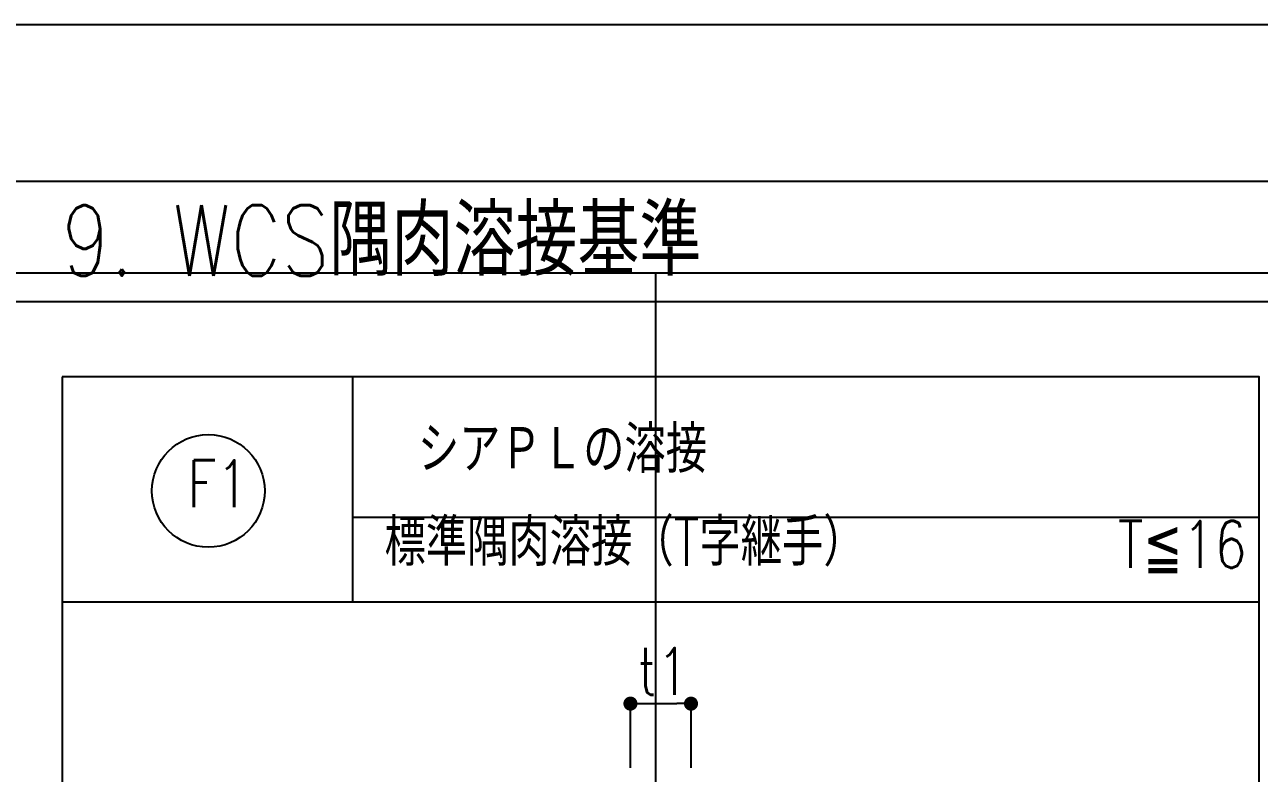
# Model space of a CAD drawing. Extents: x -668440 to 1010955, y -1678500 to 210463.
# Drawn here: x 452922 to 476547, y -14322 to 0 of the extents above; entities that cross this region are included whole.
import ezdxf
from ezdxf.enums import TextEntityAlignment as Align

# ---------------------------------------------------------------- set-up
doc = ezdxf.new("R2010")
doc.units = 0
doc.header["$MEASUREMENT"] = 0
doc.layers.get('0').update_dxf_attribs({"color": 3, "linetype": 'CONTINUOUS'})
doc.layers.get('Defpoints').update_dxf_attribs({"color": 251, "linetype": 'CONTINUOUS'})
doc.layers.add('99_レイアウト枠', color=251, linetype='CONTINUOUS', plot=False)
doc.layers.add('s小梁', color=7, linetype='CONTINUOUS')
doc.layers.add('注記', color=3, linetype='CONTINUOUS')
doc.styles.add('S020', font='simplex.shx', dxfattribs={"width": 0.8, "height": 100, "bigfont": 'extfont2.shx'})

# ---------------------------------------------------------------- blocks, each defined once
blk = doc.blocks.new('_DOT')
at = {"color": 0, "linetype": 'ByBlock'}
blk.add_line((-0.5, 0), (-1, 0), dxfattribs=at)
at = {"color": 0, "linetype": 'ByBlock', "const_width": 0.5}
blk.add_lwpolyline([(-0.25, 0, 1), (0.25, 0, 1)], format="xyb", close=True, dxfattribs=at)
blk = doc.blocks.new('ウェブクランプ工法設計指針')
at = {"layer": 'Defpoints'}
blk.add_lwpolyline([(777591.91976, -7200), (809591.91976, -7200), (809591.91976, 13600), (777591.91976, 13600)], close=True, dxfattribs=at)
at = {"layer": '注記'}
for p, q in [((809600, 13235.59282), (801069.98176, 13235.59282)), ((804926.01935, 13008.29705), (801297.12464, 13008.29705)), ((802177.02679, 13008.29705), (802177.02679, 12325.20905)), ((804926.01935, 12581.36705), (802177.02679, 12581.36705)), ((804926.01935, 12325.20905), (801297.12464, 12325.20905)), ((803019.73433, 11823.455), (803019.73433, 12017.58762)), ((803062.42733, 12017.58762), (803160.71667, 12017.58762)), ((803203.40967, 11823.455), (803203.40967, 12017.58762))]:
    blk.add_line(p, q, dxfattribs=at)
blk.add_lwpolyline([(801297.12464, 13008.29705), (801297.12464, 9424.33976), (804926.0245, 9424.33976), (804926.0245, 13008.29705)], close=True, dxfattribs=at)
blk.add_circle((801740.21844, 12662.31354), 170.772, dxfattribs=at)
at = {"layer": '注記', "xscale": 42.693, "yscale": 42.693, "zscale": 42.693, "rotation": 180}
blk.add_blockref('_DOT', (803019.73433, 12017.58762), dxfattribs=at)
at = {"layer": '注記', "xscale": 42.693, "yscale": 42.693, "zscale": 42.693}
blk.add_blockref('_DOT', (803203.40967, 12017.58762), dxfattribs=at)
at = {"layer": '注記', "style": 'S020', "width": 0.8}
blk.add_text('9. WCS隅肉溶接基準', height=213.465, dxfattribs=at).set_placement((801295.24118, 13421.19029), align=Align.MIDDLE_LEFT)
blk.add_text('シアＰＬの溶接', height=142.31, dxfattribs=at).set_placement((803252.05697, 12788.32152), align=Align.MIDDLE_RIGHT)
for s, p in [('F1', (801677.04311, 12612.8387)), ('t1', (803041.3561, 12044.27074))]:
    blk.add_text(s, height=142.31, dxfattribs=at).set_placement(p)
for s, p in [('標準隅肉溶接（T字継手）', (803002.1093, 12392.7545)), ('T≦16', (804692.50088, 12386.23264))]:
    blk.add_text(s, height=142.31, dxfattribs=at).set_placement(p, align=Align.BOTTOM_CENTER)

msp = doc.modelspace()

# ---------------------------------------------------------------- linework, layer by layer
at = {"layer": '99_レイアウト枠'}
msp.add_line((464999.99995, -137250), (464999.99995, -4750), dxfattribs=at)
for points in [[(300000, -148500), (510000, -148500), (510000, 0), (300000, 0)], [(305000, -4750), (504999.99991, -4750), (504999.99991, -137250), (305000, -137250)]]:
    msp.add_lwpolyline(points, close=True, dxfattribs=at)

# ---------------------------------------------------------------- block references
at = {"layer": 's小梁', "xscale": 6.312500000000052, "yscale": 6.312500000000052, "zscale": 6.312500000000052}
msp.add_blockref('ウェブクランプ工法設計指針', (-4604548.99347, -88850), dxfattribs=at)

doc.saveas('drawing.dxf')
